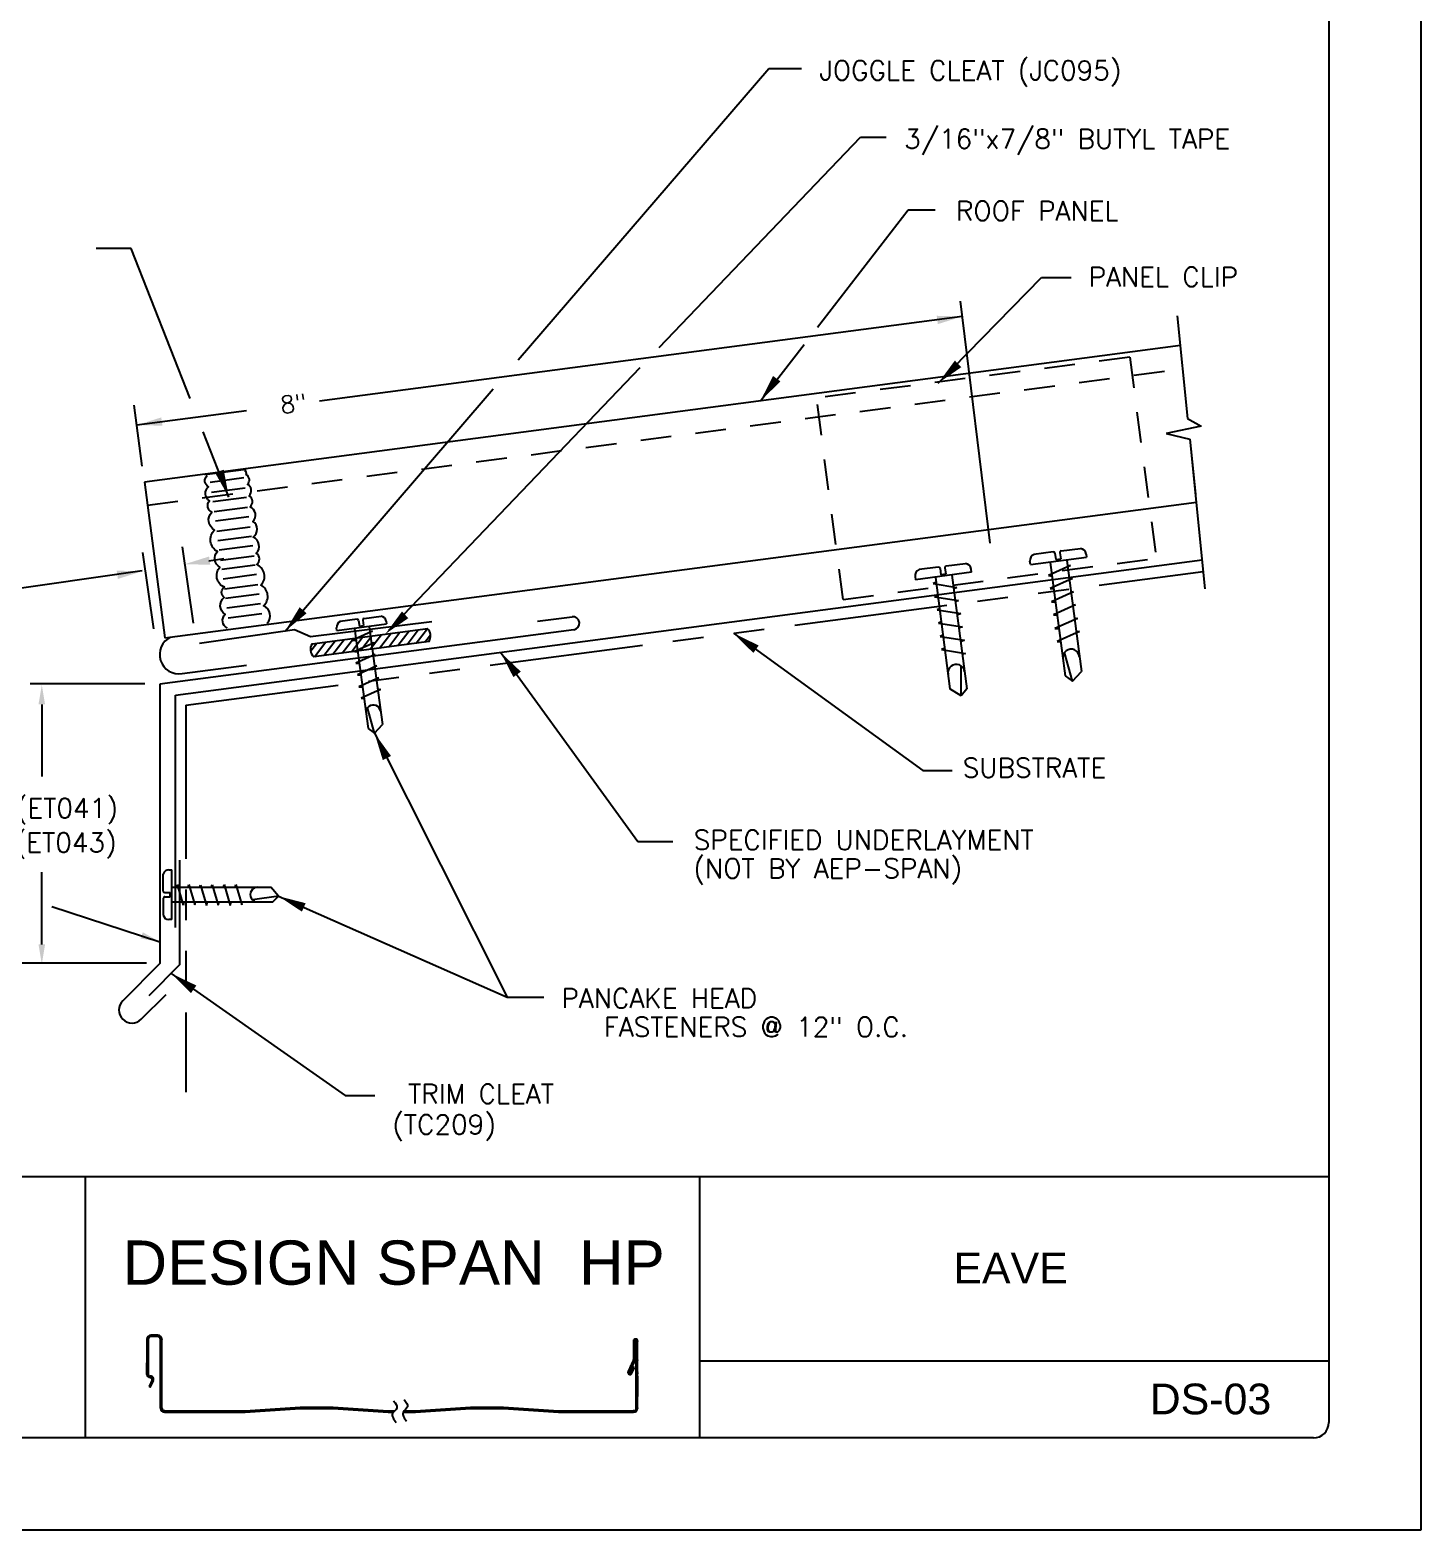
# Model space of a CAD drawing. Extents: x 119.2 to 127.7, y -2.6 to 8.4.
# Drawn here: x 122.05 to 127.71, y -2.62 to 3.48 of the extents above; entities that cross this region are included whole.
import ezdxf
from ezdxf.enums import TextEntityAlignment as Align

# ---------------------------------------------------------------- set-up
doc = ezdxf.new("R2010")
doc.units = 0
doc.header["$LTSCALE"] = 0.5
doc.header["$MEASUREMENT"] = 0
doc.linetypes.add('HIDDEN', pattern=[0.375, 0.25, -0.125])
doc.linetypes.add('PHANTOM', pattern=[2.5, 1.25, -0.25, 0.25, -0.25, 0.25, -0.25])
for name, color, linetype in [('BORDER', 9, 'CONTINUOUS'), ('DIM', 4, 'CONTINUOUS'), ('DWG', 2, 'CONTINUOUS')]:
    doc.layers.add(name, color=color, linetype=linetype)
doc.styles.add('ROMAND', font='romand.shx')
doc.styles.get("Standard").update_dxf_attribs({"font": 'romans.shx'})
doc.styles.add('TEXT', font='simplex.shx')

msp = doc.modelspace()

# ---------------------------------------------------------------- linework, layer by layer
at = {"layer": 'BORDER'}
for p, q in [((127.709, 8.3787), (127.709, -2.6213)), ((127.334, 7.9412), (127.334, -2.1838)), ((127.334, -1.1838), (119.7715, -1.1838)), ((122.2715, -1.1838), (122.2715, -2.2463)), ((124.7715, -1.1838), (124.7715, -2.2463)), ((122.5671, -1.8286), (122.5392, -1.8286)), ((122.5227, -1.8451), (122.5227, -1.9878)), ((122.5281, -1.8451), (122.5281, -1.9878)), ((122.5671, -1.834), (122.5392, -1.834)), ((122.5782, -2.1252), (122.5782, -1.8451)), ((122.5835, -2.1252), (122.5835, -1.8451)), ((124.5034, -1.8522), (124.5034, -1.9271)), ((124.5088, -1.8522), (124.5088, -1.9271)), ((124.5118, -1.8492), (124.5118, -1.8492)), ((124.5149, -2.1252), (124.5149, -1.8522)), ((124.5202, -2.1252), (124.5202, -1.8522)), ((122.5227, -1.9878), (122.5227, -1.9407)), ((124.5024, -1.9318), (124.4816, -1.9764)), ((124.5072, -1.934), (124.4864, -1.9787)), ((127.334, -1.9338), (124.7715, -1.9338)), ((122.5437, -2.0104), (122.5315, -2.0367)), ((122.5357, -1.995), (122.5364, -1.9949)), ((122.5361, -2.0003), (122.5368, -2.0003)), ((122.5486, -2.0127), (122.5363, -2.039)), ((124.4856, -1.9876), (124.4856, -1.9876)), ((124.4879, -1.9827), (124.4879, -1.9827)), ((124.4919, -1.9812), (124.5031, -1.9574)), ((124.4968, -1.9835), (124.5079, -1.9597)), ((124.5079, -1.9597), (124.5031, -1.9574)), ((124.5202, -1.9952), (124.5202, -2.0783)), ((122.5363, -2.039), (122.5315, -2.0367)), ((122.5946, -2.1363), (122.9228, -2.1363)), ((122.9228, -2.1363), (123.1465, -2.1213)), ((122.9228, -2.1417), (123.1465, -2.1267)), ((123.1465, -2.1213), (123.2806, -2.1213)), ((123.1465, -2.1267), (123.2806, -2.1267)), ((123.2806, -2.1213), (123.5043, -2.1363)), ((123.2806, -2.1267), (123.5043, -2.1417)), ((123.5043, -2.1363), (123.5314, -2.1363)), ((123.5698, -2.1363), (123.6164, -2.1363)), ((123.6164, -2.1363), (123.8401, -2.1213)), ((123.6164, -2.1417), (123.8401, -2.1267)), ((123.8401, -2.1213), (123.9742, -2.1213)), ((123.8401, -2.1267), (123.9742, -2.1267)), ((123.9742, -2.1213), (124.1979, -2.1363)), ((123.9742, -2.1267), (124.1979, -2.1417)), ((124.1979, -2.1363), (124.5038, -2.1363)), ((122.5946, -2.1417), (122.9228, -2.1417)), ((123.5043, -2.1417), (123.5263, -2.1417)), ((123.566, -2.1417), (123.6164, -2.1417)), ((124.1979, -2.1417), (124.5038, -2.1417)), ((127.2715, -2.2463), (119.834, -2.2463)), ((127.709, -2.6213), (119.209, -2.6213))]:
    msp.add_line(p, q, dxfattribs=at)
for centre, radius, start, end in [((122.5392, -1.8451), 0.0165, 90, 180), ((122.5671, -1.8451), 0.0165, 0, 90), ((122.5392, -1.8451), 0.0111, 90, 180), ((122.5671, -1.8451), 0.0111, 0, 90), ((124.5118, -1.8522), 0.00841, 90, 180), ((124.5118, -1.8522), 0.00304, 90, 180), ((124.5118, -1.8522), 0.00841, 0, 90), ((124.5118, -1.8522), 0.00304, 360, 90), ((124.4923, -1.9271), 0.0111, 335, 0), ((124.4923, -1.9271), 0.0165, 335, 0), ((122.5352, -1.9878), 0.0125, 180, 274), ((122.5352, -1.9878), 0.00716, 180, 274), ((122.5373, -2.0074), 0.0125, 335, 94), ((122.5373, -2.0074), 0.00716, 335, 94), ((124.4892, -1.9799), 0.00841, 155, 245), ((124.4892, -1.9799), 0.00841, 245, 335), ((124.4892, -1.9799), 0.00304, 155, 245), ((124.4892, -1.9799), 0.00304, 245, 335), ((122.5946, -2.1252), 0.0165, 180, 270), ((122.5946, -2.1252), 0.0111, 180, 270), ((124.5038, -2.1252), 0.0111, 270, 360), ((124.5038, -2.1252), 0.0165, 270, 0), ((127.2715, -2.1838), 0.0625, 270, 0)]:
    msp.add_arc(centre, radius, start, end, dxfattribs=at)
for points in [[(123.5266, -2.0954), (123.5403, -2.1246), (123.5228, -2.147), (123.5373, -2.1835)], [(123.5694, -2.0907), (123.5831, -2.1199), (123.5656, -2.1423), (123.5801, -2.1788)]]:
    msp.add_spline(points, degree=3, dxfattribs=at)
for p in [(122.5835, -1.8451), (124.5202, -1.8522), (124.4927, -1.9526), (124.5034, -1.9295), (124.5034, -1.9295), (124.5202, -1.9295), (124.5202, -1.984), (124.5204, -1.9784), (122.5363, -2.039), (122.5363, -2.039), (124.5202, -2.0671), (122.5835, -2.1252), (122.5946, -2.1363), (123.4287, -2.1363), (123.4287, -2.1363), (124.5038, -2.1363), (124.5202, -2.1252)]:
    msp.add_point(p, dxfattribs=at)
at = {"layer": 'DIM', "color": 5}
for p, q in [((124.0346, 2.1422), (125.0537, 3.3281)), ((125.0537, 3.3281), (125.1876, 3.3281)), ((124.6083, 2.1928), (125.4272, 3.0493)), ((125.4272, 3.0493), (125.5319, 3.0493)), ((125.2528, 2.2757), (125.6222, 2.753)), ((125.6222, 2.753), (125.7312, 2.753)), ((122.4593, 2.5958), (122.3164, 2.5958)), ((122.6985, 1.9853), (122.4593, 2.5958)), ((125.744, 2.0476), (126.1649, 2.4775)), ((126.1649, 2.4775), (126.2854, 2.4775)), ((125.8333, 2.3807), (125.9544, 1.3955)), ((125.8414, 2.3187), (123.2259, 1.9738)), ((125.0199, 1.9748), (125.1981, 2.2051)), ((123.5074, 1.0413), (124.5308, 2.1117)), ((123.0852, 1.0375), (123.9329, 2.024)), ((122.4692, 1.9575), (122.5018, 1.7096)), ((122.9283, 1.9352), (122.4822, 1.8765)), ((122.8562, 1.583), (122.7521, 1.8487)), ((122.5045, 1.3579), (122.5491, 1.0466)), ((122.6668, 1.3816), (122.7114, 1.0698)), ((122.5038, 1.2833), (121.7606, 1.1768)), ((122.8356, 1.3321), (122.7745, 1.3233)), ((124.9105, 1.0293), (125.6806, 0.4703)), ((123.9623, 0.9519), (124.5211, 0.1808)), ((122.5143, 0.8233), (122.0469, 0.8233)), ((122.0949, 0.7393), (122.0949, 0.4454)), ((123.4494, 0.622), (123.9887, -0.4526)), ((125.6806, 0.4703), (125.8013, 0.4703)), ((124.5211, 0.1808), (124.6639, 0.1808)), ((122.0949, -0.2377), (122.0949, 0.0566)), ((123.0585, -0.0413), (123.9887, -0.4526)), ((122.5754, -0.2277), (122.1354, -0.0849)), ((122.5209, -0.3137), (122.0111, -0.3137)), ((122.6212, -0.3554), (123.3294, -0.8519)), ((123.9887, -0.4526), (124.1386, -0.4526)), ((123.3294, -0.8519), (123.45, -0.8519))]:
    msp.add_line(p, q, dxfattribs=at)
for points in [[(125.744, 2.0476, 0, 0.0375, 0), (125.8248, 2.1259, 0.0375, 0.0375, 0)], [(125.0199, 1.9748, 0, 0.0375, 0), (125.0867, 2.0653, 0.0375, 0.0375, 0)], [(122.8562, 1.583, 0, 0.0375, 0), (122.8179, 1.6888, 0.0375, 0.0375, 0)], [(123.0852, 1.0375, 0, 0.0375, 0), (123.1586, 1.1228, 0.0375, 0.0375, 0)], [(123.4933, 1.026, 0, 0.0375, 0), (123.574, 1.1043, 0.0375, 0.0375, 0)], [(124.9105, 1.0293, 0, 0.0375, 0), (125.0022, 0.9641, 0.0375, 0.0375, 0)], [(123.9623, 0.9519, 0, 0.0375, 0), (124.0296, 0.8617, 0.0375, 0.0375, 0)], [(123.4494, 0.622, 0, 0.0375, 0), (123.4996, 0.5213, 0.0375, 0.0375, 0)], [(123.0585, -0.0413, 0, 0.0375, 0), (123.1613, -0.0869, 0.0375, 0.0375, 0)], [(122.6212, -0.3554, 0, 0.0375, 0), (122.7132, -0.4201, 0.0375, 0.0375, 0)]]:
    msp.add_lwpolyline(points, format="xyseb", dxfattribs=at)
for points in [[(125.7424, 2.2877), (125.7377, 2.3215), (125.8414, 2.3187)], [(122.5812, 1.9079), (122.586, 1.8741), (122.4822, 1.8765)], [(122.3998, 1.284), (122.4046, 1.2503), (122.5036, 1.2817)], [(122.7759, 1.3417), (122.7808, 1.308), (122.677, 1.3103)], [(122.1082, 0.7393), (122.0815, 0.7393), (122.0949, 0.8193)], [(122.1082, -0.2377), (122.0815, -0.2377), (122.0949, -0.3177)], [(122.5062, -0.1882), (122.497, -0.2133), (122.5768, -0.2281)]]:
    msp.add_solid(points, dxfattribs=at)
at = {"layer": 'DWG', "color": 46}
for p, q in [((126.7169, 2.3209), (126.7592, 1.9041)), ((126.7592, 1.9041), (126.8146, 1.8724)), ((126.8146, 1.8724), (126.6712, 1.8427)), ((126.6712, 1.8427), (126.7678, 1.8199)), ((126.7678, 1.8199), (126.8297, 1.2104)), ((126.7678, 1.8199), (126.7905, 1.5958)), ((122.7584, 1.6754), (122.9265, 1.6975)), ((122.7808, 1.6448), (122.9172, 1.6627)), ((122.7863, 1.6031), (122.9227, 1.621)), ((122.7913, 1.5652), (122.9277, 1.5831)), ((122.7965, 1.5251), (122.9329, 1.5431)), ((122.8016, 1.4865), (122.938, 1.5044)), ((122.8071, 1.4448), (122.9435, 1.4627)), ((122.8121, 1.4069), (122.9485, 1.4248)), ((122.8172, 1.3682), (122.9536, 1.3862)), ((122.8227, 1.3265), (122.9591, 1.3445)), ((126.2118, 1.3604), (126.1337, 1.3502)), ((126.219, 1.3548), (126.2224, 1.3291)), ((126.239, 1.3571), (126.2423, 1.3317)), ((126.2447, 1.3643), (126.3227, 1.3746)), ((126.3459, 1.3517), (126.3476, 1.3388)), ((122.6387, 0.7776), (126.8178, 1.3278)), ((122.8275, 1.29), (122.9639, 1.3079)), ((125.7441, 1.2984), (125.666, 1.2882)), ((125.7514, 1.2929), (125.7548, 1.2675)), ((125.7713, 1.2958), (125.7747, 1.2701)), ((125.7768, 1.3032), (125.8549, 1.3134)), ((125.88, 1.2772), (125.8781, 1.2906)), ((126.1189, 1.3086), (126.1173, 1.322)), ((126.1189, 1.3086), (126.3476, 1.3388)), ((126.2825, 1.305), (126.1926, 1.2649)), ((126.1997, 1.3179), (126.1996, 1.3193)), ((126.1997, 1.3179), (126.2606, 0.8559)), ((126.2224, 1.3291), (126.2423, 1.3317)), ((126.2672, 1.326), (126.2669, 1.3281)), ((126.2672, 1.326), (126.3267, 0.8738)), ((126.2697, 1.3067), (126.2825, 1.305)), ((122.8326, 1.2513), (122.969, 1.2693)), ((122.8381, 1.2096), (122.9745, 1.2276)), ((125.6495, 1.26), (125.6513, 1.2471)), ((125.88, 1.2772), (125.6513, 1.2471)), ((125.7348, 1.2362), (125.7228, 1.2314)), ((125.7228, 1.2314), (125.8201, 1.2159)), ((125.7323, 1.2555), (125.732, 1.2577)), ((125.7323, 1.2555), (125.7918, 0.8034)), ((125.7747, 1.2701), (125.7548, 1.2675)), ((125.7995, 1.2652), (125.7993, 1.2666)), ((125.7995, 1.2652), (125.8603, 0.8032)), ((126.1927, 1.2639), (126.2071, 1.2621)), ((126.2902, 1.2516), (126.2002, 1.2115)), ((126.2767, 1.2533), (126.2902, 1.2516)), ((122.8431, 1.1717), (122.9794, 1.1897)), ((125.7419, 1.1829), (125.7293, 1.1778)), ((125.7293, 1.1778), (125.8266, 1.1623)), ((125.8202, 1.2149), (125.8068, 1.2094)), ((125.8266, 1.1623), (125.8137, 1.1571)), ((126.2002, 1.2115), (126.214, 1.2098)), ((126.2946, 1.1977), (126.2047, 1.1576)), ((126.2839, 1.1991), (126.2946, 1.1977)), ((122.8481, 1.1331), (122.9845, 1.151)), ((122.8536, 1.0914), (122.99, 1.1093)), ((125.749, 1.1287), (125.7389, 1.1246)), ((125.7389, 1.1246), (125.8362, 1.1091)), ((125.8362, 1.1091), (125.8208, 1.1029)), ((126.2047, 1.1576), (126.2211, 1.1556)), ((126.3026, 1.1443), (126.2126, 1.1042)), ((126.2126, 1.1042), (126.2281, 1.1023)), ((126.2909, 1.1458), (126.3026, 1.1443)), ((123.1953, 0.9863), (123.6665, 1.0491)), ((123.2964, 1.0399), (123.295, 1.0517)), ((123.2964, 1.0399), (123.4978, 1.0673)), ((123.3781, 1.0859), (123.3093, 1.0765)), ((123.3676, 1.0484), (123.3675, 1.0496)), ((123.3676, 1.0484), (123.423, 0.6416)), ((123.3844, 1.0809), (123.3875, 1.0583)), ((123.3875, 1.0583), (123.4051, 1.0607)), ((123.402, 1.0831), (123.4051, 1.0607)), ((123.407, 1.0895), (123.4758, 1.0988)), ((123.427, 1.0557), (123.4267, 1.0576)), ((123.427, 1.0557), (123.4812, 0.6576)), ((123.4293, 1.0387), (123.4406, 1.0374)), ((123.4963, 1.0787), (123.4978, 1.0673)), ((123.5443, 0.9788), (123.5902, 1.0387)), ((123.5817, 0.9838), (123.6276, 1.0436)), ((123.6191, 0.9887), (123.665, 1.0485)), ((125.756, 1.0754), (125.7451, 1.0709)), ((125.7451, 1.0709), (125.8424, 1.0555)), ((125.8424, 1.0555), (125.8279, 1.0496)), ((126.3107, 1.0898), (126.2189, 1.0489)), ((126.2189, 1.0489), (126.2354, 1.0468)), ((126.298, 1.0914), (126.3107, 1.0898)), ((126.3043, 1.0382), (126.3186, 1.0364)), ((123.189, 0.9563), (123.2139, 0.9887)), ((123.6717, 0.996), (123.2022, 0.9334)), ((123.2054, 0.9338), (123.2513, 0.9937)), ((123.2428, 0.9387), (123.2887, 0.9986)), ((123.2802, 0.9437), (123.3261, 1.0035)), ((123.3176, 0.9486), (123.3635, 1.0084)), ((123.3549, 0.9535), (123.4008, 1.0133)), ((123.4406, 1.0374), (123.3615, 1.0017)), ((123.3616, 1.0008), (123.3743, 0.9992)), ((123.4475, 0.9903), (123.3684, 0.9546)), ((123.3923, 0.9584), (123.4382, 1.0183)), ((123.4321, 0.9641), (123.478, 1.0239)), ((123.4356, 0.9917), (123.4475, 0.9903)), ((123.4695, 0.969), (123.5154, 1.0288)), ((123.5069, 0.9739), (123.5528, 1.0337)), ((123.6538, 0.993), (123.6771, 1.0234)), ((125.7632, 1.0209), (125.7514, 1.0161)), ((125.7514, 1.0161), (125.8506, 1.0004)), ((125.8506, 1.0004), (125.8352, 0.9941)), ((126.3186, 1.0364), (126.2286, 0.9963)), ((126.2286, 0.9963), (126.2418, 0.9961)), ((123.3684, 0.9546), (123.3806, 0.9532)), ((123.4517, 0.9429), (123.3726, 0.9072)), ((123.4422, 0.944), (123.4517, 0.9429)), ((125.7709, 0.9679), (125.7575, 0.9625)), ((125.7575, 0.9625), (125.8548, 0.9471)), ((125.8548, 0.9471), (125.8421, 0.9435)), ((126.2905, 0.8336), (126.2583, 0.9512)), ((123.3726, 0.9072), (123.3871, 0.9054)), ((123.4589, 0.8959), (123.3798, 0.8602)), ((123.3798, 0.8602), (123.3935, 0.8585)), ((123.4486, 0.8971), (123.4589, 0.8959)), ((125.8372, 0.7739), (125.8378, 0.8958)), ((126.2606, 0.8559), (126.2905, 0.8336)), ((126.2905, 0.8336), (126.3267, 0.8738)), ((123.4662, 0.8478), (123.3855, 0.8114)), ((123.3855, 0.8114), (123.4001, 0.8097)), ((123.4734, 0.8008), (123.3943, 0.7651)), ((123.4551, 0.8492), (123.4662, 0.8478)), ((123.4608, 0.8023), (123.4734, 0.8008)), ((125.8372, 0.7739), (125.7918, 0.8034)), ((125.8603, 0.8032), (125.8372, 0.7739)), ((122.6387, -0.1688), (122.6387, 0.7776)), ((123.3943, 0.7651), (123.4059, 0.765)), ((123.4494, 0.622), (123.4206, 0.7255)), ((123.423, 0.6416), (123.4494, 0.622)), ((123.4494, 0.622), (123.4812, 0.6576)), ((122.6123, 0.0667), (122.6238, 0.0667)), ((122.6238, -0.1365), (122.6238, 0.0667)), ((122.5896, -0.0203), (122.5896, 0.0491)), ((122.6429, -0.005), (122.6458, 0.006)), ((122.6458, 0.006), (122.6704, -0.0772)), ((122.6903, -0.0051), (122.6933, 0.0065)), ((122.6933, 0.0065), (122.718, -0.0767)), ((122.7385, -0.005), (122.7409, 0.0042)), ((122.7409, 0.0042), (122.7656, -0.079)), ((122.7858, -0.005), (122.7884, 0.005)), ((122.7884, 0.005), (122.8131, -0.0782)), ((122.8342, -0.005), (122.837, 0.0058)), ((122.837, 0.0058), (122.8622, -0.0791)), ((122.8814, -0.0057), (122.8846, 0.0066)), ((122.8846, 0.0066), (122.9093, -0.0766)), ((122.5892, -0.0494), (122.5892, -0.1188)), ((122.595, -0.0438), (122.6179, -0.0438)), ((122.5953, -0.026), (122.6179, -0.026)), ((122.6179, -0.0438), (122.6179, -0.026)), ((122.6257, -0.005), (122.6238, -0.005)), ((122.6257, -0.005), (123.0275, -0.005)), ((123.0585, -0.0413), (122.9521, -0.0559)), ((123.0585, -0.0413), (123.0275, -0.005)), ((123.0355, -0.0648), (123.0585, -0.0413)), ((122.625, -0.0648), (122.6238, -0.0648)), ((122.625, -0.0648), (123.0355, -0.0648)), ((122.6714, -0.0772), (122.6746, -0.0648)), ((122.718, -0.0767), (122.7211, -0.0648)), ((122.7656, -0.079), (122.7693, -0.0648)), ((122.8131, -0.0782), (122.8166, -0.0648)), ((122.8622, -0.0791), (122.8659, -0.0648)), ((122.9093, -0.0766), (122.911, -0.0651)), ((122.6238, -0.1365), (122.6119, -0.1364))]:
    msp.add_line(p, q, dxfattribs=at)
at = {"layer": 'DWG'}
for p, q in [((126.7304, 2.2), (122.5127, 1.6448)), ((122.5127, 1.6448), (122.5963, 1.0102)), ((122.5963, 1.0102), (126.7951, 1.563)), ((124.2602, 1.0437), (122.5754, 0.8219)), ((123.1233, 1.043), (122.7362, 0.9876)), ((123.1888, 1.0152), (123.1233, 1.043)), ((123.6827, 1.0758), (123.1888, 1.0152)), ((124.1123, 1.078), (124.2533, 1.0965)), ((122.6667, 0.865), (122.9284, 0.8994)), ((122.5754, 0.8219), (122.5754, -0.3157)), ((122.656, 0.106), (122.656, -0.3206)), ((122.5754, -0.3157), (122.4246, -0.4665)), ((122.656, -0.3206), (122.5303, -0.4463)), ((122.5, -0.5419), (122.6006, -0.4414))]:
    msp.add_line(p, q, dxfattribs=at)
at = {"layer": 'DWG', "color": 46, "linetype": 'HIDDEN'}
for p, q in [((126.5234, 2.1525), (125.2486, 1.9875)), ((126.5234, 2.1525), (126.631, 1.3346)), ((122.5251, 1.5506), (126.74, 2.1055)), ((125.3566, 1.1668), (125.2486, 1.9875)), ((125.3566, 1.1668), (126.631, 1.3346))]:
    msp.add_line(p, q, dxfattribs=at)
at = {"layer": 'DWG', "linetype": 'PHANTOM'}
for q in [(126.8225, 1.281), (122.681, -0.8389)]:
    msp.add_line((122.681, 0.7358), q, dxfattribs=at)
at = {"layer": 'DWG', "color": 46}
for points in [[(122.8502, 1.0501, -0.520567), (122.8418, 1.1065, -0.520567), (122.837, 1.1748, -0.520567), (122.8382, 1.2168, -0.520567), (122.8202, 1.2984, -0.520567), (122.8106, 1.3619, -0.520567), (122.7985, 1.4495, -0.520567), (122.7877, 1.5215, -0.520567), (122.7781, 1.5682, -0.520567), (122.7733, 1.6258, -0.520567), (122.7685, 1.6714)], [(123.0122, 1.0705, 0.520567), (122.9978, 1.1412, 0.520567), (122.987, 1.2252, 0.520567), (122.9702, 1.3092, 0.520567), (122.9678, 1.3547, 0.520567), (122.9558, 1.4207, 0.520567), (122.9546, 1.4843, 0.520567), (122.9426, 1.5442, 0.520567), (122.939, 1.5886, 0.520567), (122.9318, 1.6354, 0.520567), (122.927, 1.675, 0.520567), (122.9198, 1.6906)]]:
    msp.add_lwpolyline(points, format="xyb", dxfattribs=at)
for centre, radius, start, end in [((126.1441, 1.3252), 0.027, 112.53341, 186.76034), ((126.2126, 1.354), 0.00648, 6.76034, 96.76034), ((126.2454, 1.3579), 0.00648, 96.76034, 186.76034), ((126.3192, 1.3478), 0.027, 8.23966, 82.46659), ((125.6764, 1.2632), 0.027, 112.53341, 186.76034), ((125.745, 1.292), 0.00648, 8.23966, 98.23966), ((125.7777, 1.2968), 0.00648, 98.23966, 188.23966), ((125.8513, 1.2867), 0.027, 8.23966, 82.46659), ((123.3186, 1.0546), 0.0238, 112.78226, 187.00919), ((123.3788, 1.0802), 0.00571, 7.00919, 97.00919), ((123.4077, 1.0838), 0.00571, 97.00919, 187.00919), ((123.4727, 1.0752), 0.0238, 8.48851, 82.71544), ((123.6374, 1.0184), 0.04, 325.68969, 49.31031), ((123.2283, 0.9637), 0.04, 145.68969, 229.31031), ((126.285, 0.9302), 0.034, 5.22711, 188.4251), ((125.8174, 0.8687), 0.034, 6.5749, 189.77289), ((123.4442, 0.7072), 0.0299, 5.47596, 188.67395), ((122.6126, 0.0429), 0.0238, 90.73966, 164.96659), ((122.595, -0.0495), 0.00571, 89.26034, 179.26034), ((122.5953, -0.0203), 0.00571, 179.26034, 269.26034), ((122.9735, -0.0349), 0.0299, 87.72711, 270.9251), ((122.6122, -0.1126), 0.0238, 195.03341, 269.26034)]:
    msp.add_arc(centre, radius, start, end, dxfattribs=at)
at = {"layer": 'DWG'}
for centre, radius, start, end in [((124.2567, 1.0701), 0.0267, 277.5, 97.5), ((122.6536, 0.9426), 0.0787, 116.12417, 279.52706), ((122.4623, -0.5042), 0.0533, 135, 315)]:
    msp.add_arc(centre, radius, start, end, dxfattribs=at)

# ---------------------------------------------------------------- texts
at = {"layer": 'BORDER', "attachment_point": 5, "style": 'ROMAND'}
for s, insert, char_height, width in [('\\pt1.98;{\\fArial|b0|i0|c0|p34;DESIGN SPAN  HP }', (123.5272, -1.534), 0.18, 2.501468), ('\\pt1.375;{\\fArial|b0|i0|c0|p34;EAVE}', (126.0383, -1.5551), 0.125, 2.501468), ('\\pt1.375;{\\fArial|b0|i0|c0|p34;DS-03}', (126.852, -2.0887), 0.125, 0.609551)]:
    msp.add_mtext(s, dxfattribs=dict(at, insert=insert, char_height=char_height, width=width))
at = {"layer": 'DIM'}
for s, p in [('JOGGLE CLEAT (JC095)', (125.2611, 3.2812)), ('3/16"x7/8" BUTYL TAPE', (125.6054, 3.0024)), ('ROOF PANEL', (125.816, 2.7095)), ('PANEL CLIP', (126.3561, 2.4405)), ('SUBSTRATE', (125.8436, 0.4423)), ('SPECIFIED UNDERLAYMENT', (124.7485, 0.1484)), ('(NOT BY AEP-SPAN)', (124.7473, 0.0328)), ('PANCAKE HEAD', (124.2099, -0.4961))]:
    msp.add_text(s, height=0.07875, dxfattribs=at).set_placement(p)
at = {"layer": 'DIM', "style": 'TEXT'}
msp.add_text('8"', height=0.07, rotation=7.5, dxfattribs=at).set_placement((123.0707, 1.9225))
at = {"layer": 'DIM'}
for s, p in [('FASTENERS @ 12" O.C.', (125.6212, -0.6127)), ('TRIM CLEAT', (124.1798, -0.885))]:
    msp.add_text(s, height=0.07875, dxfattribs=at).set_placement(p, align=Align.RIGHT)
at = {"layer": 'DIM', "char_height": 0.07875, "attachment_point": 5}
for s, insert in [('\\A1;3" (ET041)', (122.1091, 0.3041)), ('\\A1;4" (ET043)', (122.1042, 0.1645)), ('\\A1;(TC209)', (123.7323, -0.984))]:
    msp.add_mtext(s, dxfattribs=dict(at, insert=insert))

doc.saveas('drawing.dxf')
